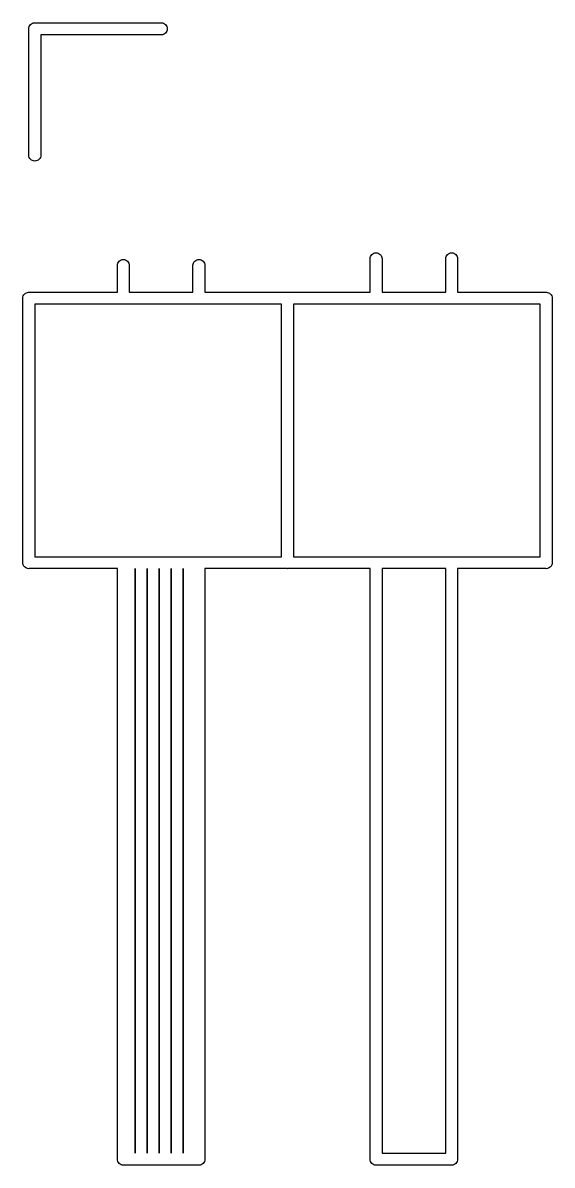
# Model space of a CAD drawing. Extents: x 71 to 135, y -148 to -38.
# Drawn here: x 107.83 to 113.15, y -86.49 to -75 of the extents above; entities that cross this region are included whole.
import ezdxf

# ---------------------------------------------------------------- set-up
doc = ezdxf.new("R2010")
doc.units = 0
doc.layers.add('BLACK', color=7, linetype='CONTINUOUS')

msp = doc.modelspace()

# ---------------------------------------------------------------- linework, layer by layer
at = {"layer": 'BLACK', "linetype": 'CONTINUOUS'}
for p, q in [((107.894, -75.0339), (107.9, -75.0235)), ((107.9, -75.0235), (107.907, -75.0144)), ((107.907, -75.0144), (107.917, -75.0069)), ((107.917, -75.0069), (107.927, -75.0013)), ((107.927, -75.0013), (107.938, -74.9979)), ((107.938, -74.9979), (107.947, -74.997)), ((107.947, -74.997), (107.95, -74.9967)), ((107.95, -74.9967), (107.953, -74.997)), ((107.953, -74.997), (109.223, -74.997)), ((109.223, -74.997), (109.232, -74.9979)), ((109.232, -74.9979), (109.243, -75.0013)), ((109.243, -75.0013), (109.253, -75.0069)), ((109.253, -75.0069), (109.263, -75.0144)), ((109.263, -75.0144), (109.27, -75.0235)), ((109.27, -75.0235), (109.276, -75.0339)), ((107.89, -75.057), (107.891, -75.0452)), ((107.89, -75.0599), (107.89, -75.057)), ((107.89, -76.3299), (107.89, -75.0599)), ((107.891, -75.0452), (107.894, -75.0339)), ((109.223, -75.117), (108.01, -75.117)), ((108.01, -75.117), (108.01, -76.3299)), ((109.232, -75.1161), (109.223, -75.117)), ((109.243, -75.1127), (109.232, -75.1161)), ((109.253, -75.1071), (109.243, -75.1127)), ((109.263, -75.0996), (109.253, -75.1071)), ((109.27, -75.0905), (109.263, -75.0996)), ((109.276, -75.0801), (109.27, -75.0905)), ((109.276, -75.0339), (109.279, -75.0452)), ((109.279, -75.0688), (109.276, -75.0801)), ((109.279, -75.0452), (109.28, -75.057)), ((109.28, -75.057), (109.279, -75.0688)), ((107.891, -76.3388), (107.89, -76.3299)), ((107.894, -76.3501), (107.891, -76.3388)), ((107.9, -76.3605), (107.894, -76.3501)), ((107.907, -76.3696), (107.9, -76.3605)), ((107.917, -76.3771), (107.907, -76.3696)), ((107.927, -76.3827), (107.917, -76.3771)), ((107.938, -76.3861), (107.927, -76.3827)), ((107.95, -76.3873), (107.938, -76.3861)), ((107.962, -76.3861), (107.95, -76.3873)), ((107.973, -76.3827), (107.962, -76.3861)), ((107.983, -76.3771), (107.973, -76.3827)), ((107.993, -76.3696), (107.983, -76.3771)), ((108, -76.3605), (107.993, -76.3696)), ((108.006, -76.3501), (108, -76.3605)), ((108.009, -76.3388), (108.006, -76.3501)), ((108.01, -76.3299), (108.009, -76.3388)), ((111.33, -77.3364), (111.337, -77.3273)), ((111.337, -77.3273), (111.347, -77.3198)), ((111.347, -77.3198), (111.357, -77.3142)), ((111.357, -77.3142), (111.368, -77.3108)), ((111.368, -77.3108), (111.38, -77.3096)), ((111.38, -77.3096), (111.392, -77.3108)), ((111.392, -77.3108), (111.403, -77.3142)), ((111.403, -77.3142), (111.413, -77.3198)), ((111.413, -77.3198), (111.423, -77.3273)), ((111.423, -77.3273), (111.43, -77.3364)), ((112.09, -77.3364), (112.097, -77.3273)), ((112.097, -77.3273), (112.107, -77.3198)), ((112.107, -77.3198), (112.117, -77.3142)), ((112.117, -77.3142), (112.128, -77.3108)), ((112.128, -77.3108), (112.14, -77.3096)), ((112.14, -77.3096), (112.152, -77.3108)), ((112.152, -77.3108), (112.163, -77.3142)), ((112.163, -77.3142), (112.173, -77.3198)), ((112.173, -77.3198), (112.183, -77.3273)), ((112.183, -77.3273), (112.19, -77.3364)), ((108.78, -77.4341), (108.781, -77.4252)), ((108.78, -77.707), (108.78, -77.4341)), ((108.781, -77.4252), (108.784, -77.4139)), ((108.784, -77.4139), (108.79, -77.4035)), ((108.79, -77.4035), (108.797, -77.3944)), ((108.797, -77.3944), (108.807, -77.3869)), ((108.807, -77.3869), (108.817, -77.3813)), ((108.817, -77.3813), (108.828, -77.3779)), ((108.828, -77.3779), (108.84, -77.3767)), ((108.84, -77.3767), (108.852, -77.3779)), ((108.852, -77.3779), (108.863, -77.3813)), ((108.863, -77.3813), (108.873, -77.3869)), ((108.873, -77.3869), (108.883, -77.3944)), ((108.883, -77.3944), (108.89, -77.4035)), ((108.89, -77.4035), (108.896, -77.4139)), ((108.896, -77.4139), (108.899, -77.4252)), ((108.899, -77.4252), (108.9, -77.4341)), ((108.9, -77.4341), (108.9, -77.707)), ((109.54, -77.4341), (109.541, -77.4252)), ((109.54, -77.707), (109.54, -77.4341)), ((109.541, -77.4252), (109.544, -77.4139)), ((109.544, -77.4139), (109.55, -77.4035)), ((109.55, -77.4035), (109.557, -77.3944)), ((109.557, -77.3944), (109.567, -77.3869)), ((109.567, -77.3869), (109.577, -77.3813)), ((109.577, -77.3813), (109.588, -77.3779)), ((109.588, -77.3779), (109.6, -77.3767)), ((109.6, -77.3767), (109.612, -77.3779)), ((109.612, -77.3779), (109.623, -77.3813)), ((109.623, -77.3813), (109.633, -77.3869)), ((109.633, -77.3869), (109.643, -77.3944)), ((109.643, -77.3944), (109.65, -77.4035)), ((109.65, -77.4035), (109.656, -77.4139)), ((109.656, -77.4139), (109.659, -77.4252)), ((109.659, -77.4252), (109.66, -77.4341)), ((109.66, -77.4341), (109.66, -77.707)), ((111.32, -77.367), (111.321, -77.3582)), ((111.32, -77.707), (111.32, -77.367)), ((111.321, -77.3582), (111.324, -77.3469)), ((111.324, -77.3469), (111.33, -77.3364)), ((111.43, -77.3364), (111.436, -77.3469)), ((111.436, -77.3469), (111.439, -77.3582)), ((111.439, -77.3582), (111.44, -77.367)), ((111.44, -77.367), (111.44, -77.707)), ((112.08, -77.367), (112.081, -77.3582)), ((112.08, -77.707), (112.08, -77.367)), ((112.081, -77.3582), (112.084, -77.3469)), ((112.084, -77.3469), (112.09, -77.3364)), ((112.19, -77.3364), (112.196, -77.3469)), ((112.196, -77.3469), (112.199, -77.3582)), ((112.199, -77.3582), (112.2, -77.367)), ((112.2, -77.367), (112.2, -77.707)), ((107.83, -77.767), (107.831, -77.7552)), ((107.83, -77.77), (107.83, -77.767)), ((107.83, -80.4241), (107.83, -77.77)), ((107.831, -77.7552), (107.834, -77.7439)), ((107.834, -77.7439), (107.84, -77.7335)), ((107.84, -77.7335), (107.847, -77.7244)), ((107.847, -77.7244), (107.857, -77.7169)), ((107.857, -77.7169), (107.867, -77.7113)), ((107.867, -77.7113), (107.878, -77.7079)), ((107.878, -77.7079), (107.887, -77.707)), ((107.887, -77.707), (107.89, -77.7067)), ((107.887, -77.707), (107.887, -77.707)), ((107.89, -77.7067), (107.893, -77.707)), ((107.893, -77.707), (108.78, -77.707)), ((108.9, -77.707), (109.54, -77.707)), ((109.66, -77.707), (110.487, -77.707)), ((110.487, -77.707), (110.49, -77.7067)), ((110.49, -77.7067), (110.493, -77.707)), ((110.493, -77.707), (111.32, -77.707)), ((111.44, -77.707), (112.08, -77.707)), ((112.2, -77.707), (113.087, -77.707)), ((113.087, -77.707), (113.09, -77.7067)), ((113.09, -77.7067), (113.093, -77.707)), ((113.093, -77.707), (113.093, -77.707)), ((113.093, -77.707), (113.102, -77.7079)), ((113.102, -77.7079), (113.113, -77.7113)), ((113.113, -77.7113), (113.123, -77.7169)), ((113.123, -77.7169), (113.133, -77.7244)), ((113.133, -77.7244), (113.14, -77.7335)), ((113.14, -77.7335), (113.146, -77.7439)), ((113.146, -77.7439), (113.149, -77.7552)), ((113.149, -77.7552), (113.15, -77.767)), ((113.15, -77.767), (113.15, -77.7699)), ((113.15, -77.7699), (113.15, -80.4241)), ((108.837, -77.827), (107.95, -77.827)), ((107.95, -77.827), (107.95, -80.367)), ((108.84, -77.8273), (108.837, -77.827)), ((108.843, -77.827), (108.84, -77.8273)), ((109.597, -77.827), (108.843, -77.827)), ((109.6, -77.8273), (109.597, -77.827)), ((109.603, -77.827), (109.6, -77.8273)), ((110.43, -77.827), (109.603, -77.827)), ((110.43, -80.367), (110.43, -77.827)), ((111.377, -77.827), (110.55, -77.827)), ((110.55, -77.827), (110.55, -80.367)), ((111.38, -77.8273), (111.377, -77.827)), ((111.383, -77.827), (111.38, -77.8273)), ((112.137, -77.827), (111.383, -77.827)), ((112.14, -77.8273), (112.137, -77.827)), ((112.143, -77.827), (112.14, -77.8273)), ((113.03, -77.827), (112.143, -77.827)), ((113.03, -80.367), (113.03, -77.827)), ((107.83, -80.427), (107.83, -80.4241)), ((107.831, -80.4388), (107.83, -80.427)), ((107.95, -80.367), (108.837, -80.367)), ((108.837, -80.367), (108.84, -80.3667)), ((108.84, -80.3667), (108.843, -80.367)), ((108.843, -80.367), (108.897, -80.367)), ((108.897, -80.367), (108.9, -80.3667)), ((108.9, -80.3667), (108.903, -80.367)), ((108.903, -80.367), (109.017, -80.367)), ((109.017, -80.367), (109.02, -80.3667)), ((109.02, -80.3667), (109.023, -80.367)), ((109.023, -80.367), (109.137, -80.367)), ((109.137, -80.367), (109.14, -80.3667)), ((109.14, -80.3667), (109.143, -80.367)), ((109.143, -80.367), (109.257, -80.367)), ((109.257, -80.367), (109.26, -80.3667)), ((109.26, -80.3667), (109.263, -80.367)), ((109.263, -80.367), (109.377, -80.367)), ((109.377, -80.367), (109.38, -80.3667)), ((109.38, -80.3667), (109.383, -80.367)), ((109.383, -80.367), (109.497, -80.367)), ((109.497, -80.367), (109.5, -80.3667)), ((109.5, -80.3667), (109.503, -80.367)), ((109.503, -80.367), (109.597, -80.367)), ((109.597, -80.367), (109.6, -80.3667)), ((109.6, -80.3667), (109.603, -80.367)), ((109.603, -80.367), (110.43, -80.367)), ((110.55, -80.367), (111.377, -80.367)), ((111.377, -80.367), (111.38, -80.3667)), ((111.38, -80.3667), (111.383, -80.367)), ((111.383, -80.367), (112.137, -80.367)), ((112.137, -80.367), (112.14, -80.3667)), ((112.14, -80.3667), (112.143, -80.367)), ((112.143, -80.367), (113.03, -80.367)), ((113.15, -80.4299), (113.149, -80.4388)), ((113.15, -80.4241), (113.15, -80.427)), ((113.15, -80.427), (113.15, -80.4299)), ((113.15, -80.4299), (113.15, -80.4299)), ((107.834, -80.4501), (107.831, -80.4388)), ((107.84, -80.4605), (107.834, -80.4501)), ((107.847, -80.4696), (107.84, -80.4605)), ((107.857, -80.4771), (107.847, -80.4696)), ((107.867, -80.4827), (107.857, -80.4771)), ((107.878, -80.4861), (107.867, -80.4827)), ((107.89, -80.4873), (107.878, -80.4861)), ((107.893, -80.487), (107.89, -80.4873)), ((108.78, -80.487), (107.893, -80.487)), ((108.78, -86.424), (108.78, -80.487)), ((108.96, -86.367), (108.96, -80.487)), ((108.96, -80.487), (108.96, -86.367)), ((109.08, -86.367), (109.08, -80.487)), ((109.08, -80.487), (109.08, -86.367)), ((109.2, -86.367), (109.2, -80.487)), ((109.2, -80.487), (109.2, -86.367)), ((109.32, -86.367), (109.32, -80.487)), ((109.32, -80.487), (109.32, -86.367)), ((109.44, -86.367), (109.44, -80.487)), ((109.44, -80.487), (109.44, -86.367)), ((110.487, -80.487), (109.66, -80.487)), ((109.66, -80.487), (109.66, -86.4241)), ((110.49, -80.4873), (110.487, -80.487)), ((110.493, -80.487), (110.49, -80.4873)), ((111.32, -80.487), (110.493, -80.487)), ((111.32, -86.424), (111.32, -80.487)), ((111.44, -80.487), (111.44, -86.367)), ((112.08, -80.487), (111.44, -80.487)), ((112.08, -86.367), (112.08, -80.487)), ((113.087, -80.487), (112.2, -80.487)), ((112.2, -80.487), (112.2, -86.4241)), ((113.09, -80.4873), (113.087, -80.487)), ((113.102, -80.4861), (113.09, -80.4873)), ((113.113, -80.4827), (113.102, -80.4861)), ((113.123, -80.4771), (113.113, -80.4827)), ((113.133, -80.4696), (113.123, -80.4771)), ((113.14, -80.4605), (113.133, -80.4696)), ((113.146, -80.4501), (113.14, -80.4605)), ((113.149, -80.4388), (113.146, -80.4501)), ((108.96, -86.367), (108.96, -86.367)), ((109.08, -86.367), (109.08, -86.367)), ((109.2, -86.367), (109.2, -86.367)), ((109.32, -86.367), (109.32, -86.367)), ((109.44, -86.367), (109.44, -86.367)), ((111.44, -86.367), (112.08, -86.367)), ((108.78, -86.427), (108.78, -86.424)), ((108.781, -86.4388), (108.78, -86.427)), ((108.784, -86.4501), (108.781, -86.4388)), ((108.79, -86.4605), (108.784, -86.4501)), ((108.797, -86.4696), (108.79, -86.4605)), ((108.807, -86.4771), (108.797, -86.4696)), ((108.817, -86.4827), (108.807, -86.4771)), ((108.828, -86.4861), (108.817, -86.4827)), ((108.837, -86.487), (108.828, -86.4861)), ((108.84, -86.4873), (108.837, -86.487)), ((108.837, -86.487), (108.837, -86.487)), ((108.843, -86.487), (108.84, -86.4873)), ((108.897, -86.487), (108.843, -86.487)), ((108.9, -86.4873), (108.897, -86.487)), ((108.903, -86.487), (108.9, -86.4873)), ((109.017, -86.487), (108.903, -86.487)), ((109.02, -86.4873), (109.017, -86.487)), ((109.023, -86.487), (109.02, -86.4873)), ((109.137, -86.487), (109.023, -86.487)), ((109.14, -86.4873), (109.137, -86.487)), ((109.143, -86.487), (109.14, -86.4873)), ((109.257, -86.487), (109.143, -86.487)), ((109.26, -86.4873), (109.257, -86.487)), ((109.263, -86.487), (109.26, -86.4873)), ((109.377, -86.487), (109.263, -86.487)), ((109.38, -86.4873), (109.377, -86.487)), ((109.383, -86.487), (109.38, -86.4873)), ((109.497, -86.487), (109.383, -86.487)), ((109.5, -86.4873), (109.497, -86.487)), ((109.503, -86.487), (109.5, -86.4873)), ((109.597, -86.487), (109.503, -86.487)), ((109.6, -86.4873), (109.597, -86.487)), ((109.603, -86.487), (109.6, -86.4873)), ((109.612, -86.4861), (109.603, -86.487)), ((109.603, -86.487), (109.603, -86.487)), ((109.623, -86.4827), (109.612, -86.4861)), ((109.633, -86.4771), (109.623, -86.4827)), ((109.643, -86.4696), (109.633, -86.4771)), ((109.65, -86.4605), (109.643, -86.4696)), ((109.656, -86.4501), (109.65, -86.4605)), ((109.659, -86.4388), (109.656, -86.4501)), ((109.66, -86.427), (109.659, -86.4388)), ((109.66, -86.4241), (109.66, -86.427)), ((111.32, -86.427), (111.32, -86.424)), ((111.321, -86.4388), (111.32, -86.427)), ((111.324, -86.4501), (111.321, -86.4388)), ((111.33, -86.4605), (111.324, -86.4501)), ((111.337, -86.4696), (111.33, -86.4605)), ((111.347, -86.4771), (111.337, -86.4696)), ((111.357, -86.4827), (111.347, -86.4771)), ((111.368, -86.4861), (111.357, -86.4827)), ((111.377, -86.487), (111.368, -86.4861)), ((111.38, -86.4873), (111.377, -86.487)), ((111.377, -86.487), (111.377, -86.487)), ((111.383, -86.487), (111.38, -86.4873)), ((112.137, -86.487), (111.383, -86.487)), ((112.14, -86.4873), (112.137, -86.487)), ((112.143, -86.487), (112.14, -86.4873)), ((112.152, -86.4861), (112.143, -86.487)), ((112.143, -86.487), (112.143, -86.487)), ((112.163, -86.4827), (112.152, -86.4861)), ((112.173, -86.4771), (112.163, -86.4827)), ((112.183, -86.4696), (112.173, -86.4771)), ((112.19, -86.4605), (112.183, -86.4696)), ((112.196, -86.4501), (112.19, -86.4605)), ((112.199, -86.4388), (112.196, -86.4501)), ((112.2, -86.427), (112.199, -86.4388)), ((112.2, -86.4241), (112.2, -86.427))]:
    msp.add_line(p, q, dxfattribs=at)

doc.saveas('drawing.dxf')
